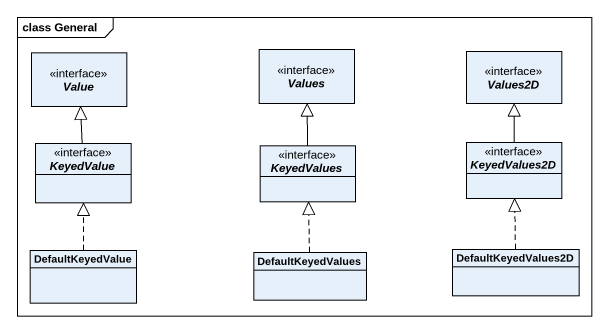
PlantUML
@startuml
mainframe class General
hide circle
hide empty members
interface Value <<interface>>
interface Values <<interface>>
interface Values2D <<interface>>
interface KeyedValue <<interface>>
interface KeyedValues <<interface>>
interface KeyedValues2D <<interface>>
class DefaultKeyedValue
class DefaultKeyedValues
class DefaultKeyedValues2D
KeyedValue -up-|> Value
KeyedValues -up-|> Values
KeyedValues2D -up-|> Values2D
DefaultKeyedValue .up.|> KeyedValue
DefaultKeyedValues .up.|> KeyedValues
DefaultKeyedValues2D .up.|> KeyedValues2D
@enduml
